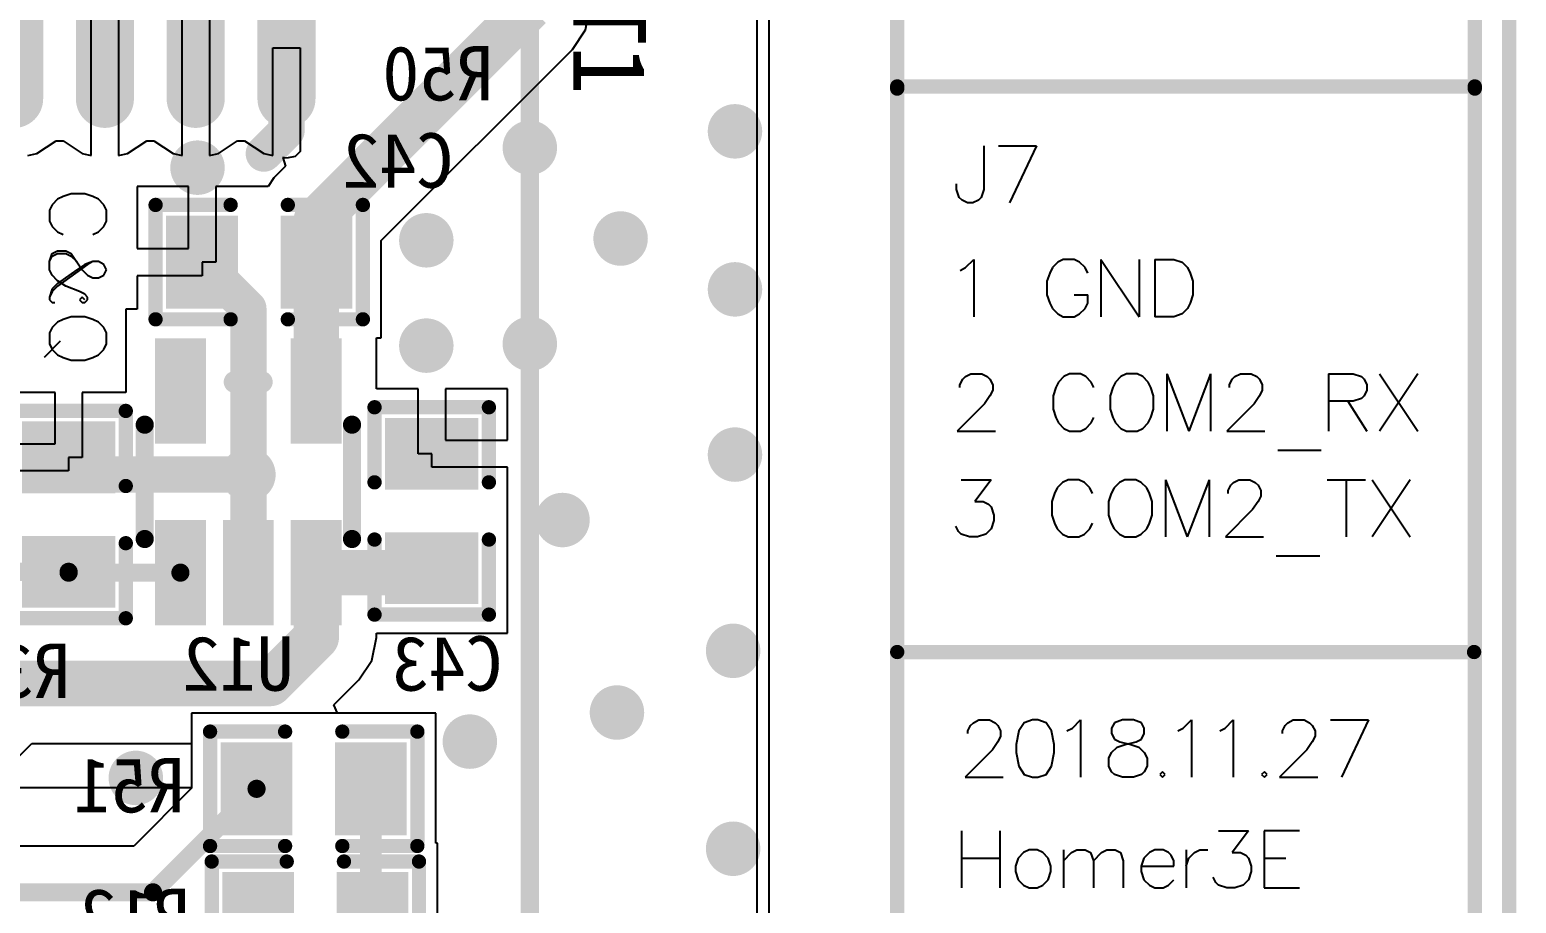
# Model space of a CAD drawing. Header units: millimetres. Extents: x 192 to 285.3, y 128.7 to 184.7.
# Drawn here: x 245.41 to 266.2, y 162.34 to 174.56 of the extents above; entities that cross this region are included whole.
import ezdxf

# ---------------------------------------------------------------- set-up
doc = ezdxf.new("R2010")
doc.units = ezdxf.units.MM
for name, color, linetype in [('BottomLayer', 5, 'Continuous'), ('BottomOverlay', 54, 'Continuous'), ('BottomPaste', 16, 'Continuous'), ('BottomSolder', 6, 'Continuous'), ('ConnectLayer', 7, 'Continuous'), ('KeepOutLayer', 6, 'Continuous'), ('MidLayer1', 16, 'Continuous'), ('MidLayer2', 76, 'Continuous'), ('MultiLayer', 9, 'Continuous'), ('TopLayer', 1, 'Continuous'), ('TopOverlay', 2, 'Continuous'), ('ViaHoleLayer', 16, 'Continuous')]:
    doc.layers.add(name, color=color, linetype=linetype)

# ---------------------------------------------------------------- blocks, each defined once
blk = doc.blocks.new('0603_B_104')
at = {"layer": 'BottomLayer'}
for points in [[(-1.2, -0.55), (-0.4, -0.55), (-1.2, 0.55), (-0.4, 0.55)], [(0.4, -0.55), (1.2, -0.55), (0.4, 0.55), (1.2, 0.55)]]:
    blk.add_solid(points, dxfattribs=at)
at = {"layer": 'BottomOverlay', "const_width": 0.2}
for points in [[(-1.45, 0.8), (-0.4, 0.8)], [(-1.45, -0.8), (-1.45, 0.8)], [(0.4, 0.8), (1.45, 0.8)], [(1.45, -0.8), (1.45, 0.8)], [(-1.45, -0.8), (-0.4, -0.8)], [(0.4, -0.8), (1.45, -0.8)]]:
    blk.add_lwpolyline(points, dxfattribs=at)
at = {"layer": 'BottomOverlay', "const_width": 0.1}
for points in [[(-1.5, 0.8, 1), (-1.4, 0.8, 1)], [(-1.5, 0.8, 1), (-1.4, 0.8, 1)], [(-0.45, 0.8, 1), (-0.35, 0.8, 1)], [(0.35, 0.8, 1), (0.45, 0.8, 1)], [(1.4, 0.8, 1), (1.5, 0.8, 1)], [(1.4, 0.8, 1), (1.5, 0.8, 1)], [(-1.5, -0.8, 1), (-1.4, -0.8, 1)], [(-1.5, -0.8, 1), (-1.4, -0.8, 1)], [(-0.45, -0.8, 1), (-0.35, -0.8, 1)], [(0.35, -0.8, 1), (0.45, -0.8, 1)], [(1.4, -0.8, 1), (1.5, -0.8, 1)], [(1.4, -0.8, 1), (1.5, -0.8, 1)]]:
    blk.add_lwpolyline(points, format="xyb", close=True, dxfattribs=at)
at = {"layer": 'BottomPaste'}
for points in [[(-1.2, -0.55), (-0.4, -0.55), (-1.2, 0.55), (-0.4, 0.55)], [(0.4, -0.55), (1.2, -0.55), (0.4, 0.55), (1.2, 0.55)]]:
    blk.add_solid(points, dxfattribs=at)
at = {"layer": 'BottomSolder'}
for points in [[(-1.302, -0.652), (-0.298, -0.652), (-1.302, 0.652), (-0.298, 0.652)], [(0.298, -0.652), (1.302, -0.652), (0.298, 0.652), (1.302, 0.652)]]:
    blk.add_solid(points, dxfattribs=at)
blk = doc.blocks.new('SOT23_5_B_130')
at = {"layer": 'BottomLayer'}
for points in [[(-1.905, 1.204), (-1.905, 0.696), (-0.635, 1.204), (-0.635, 0.696)], [(0.635, 1.204), (0.635, 0.696), (1.905, 1.204), (1.905, 0.696)], [(-1.905, 0.254), (-1.905, -0.254), (-0.635, 0.254), (-0.635, -0.254)], [(-1.905, -0.696), (-1.905, -1.204), (-0.635, -0.696), (-0.635, -1.204)], [(0.635, -0.696), (0.635, -1.204), (1.905, -0.696), (1.905, -1.204)]]:
    blk.add_solid(points, dxfattribs=at)
at = {"layer": 'BottomOverlay'}
for points, const_width in [([(-0.8, 1.45), (0.8, 1.45)], 0.254), ([(1.397, 0.193), (1.397, -0.188)], 0.305), ([(-0.8, -1.45), (0.8, -1.45)], 0.254)]:
    blk.add_lwpolyline(points, dxfattribs=dict(at, const_width=const_width))
for points, const_width in [([(-0.863, 1.45, 1), (-0.736, 1.45, 1)], 0.127), ([(0.736, 1.45, 1), (0.863, 1.45, 1)], 0.127), ([(1.321, 0.193, 1), (1.473, 0.193, 1)], 0.152), ([(1.321, -0.188, 1), (1.473, -0.188, 1)], 0.152), ([(-0.863, -1.45, 1), (-0.736, -1.45, 1)], 0.127), ([(0.736, -1.45, 1), (0.863, -1.45, 1)], 0.127)]:
    blk.add_lwpolyline(points, format="xyb", close=True, dxfattribs=dict(at, const_width=const_width))
at = {"layer": 'BottomPaste'}
for points in [[(-1.905, 1.204), (-1.905, 0.696), (-0.635, 1.204), (-0.635, 0.696)], [(0.635, 1.204), (0.635, 0.696), (1.905, 1.204), (1.905, 0.696)], [(-1.905, 0.254), (-1.905, -0.254), (-0.635, 0.254), (-0.635, -0.254)], [(-1.905, -0.696), (-1.905, -1.204), (-0.635, -0.696), (-0.635, -1.204)], [(0.635, -0.696), (0.635, -1.204), (1.905, -0.696), (1.905, -1.204)]]:
    blk.add_solid(points, dxfattribs=at)
at = {"layer": 'BottomSolder'}
for points in [[(-2.007, 1.306), (-2.007, 0.594), (-0.533, 1.306), (-0.533, 0.594)], [(0.533, 1.306), (0.533, 0.594), (2.007, 1.306), (2.007, 0.594)], [(-2.007, 0.356), (-2.007, -0.356), (-0.533, 0.356), (-0.533, -0.356)], [(-2.007, -0.594), (-2.007, -1.306), (-0.533, -0.594), (-0.533, -1.306)], [(0.533, -0.594), (0.533, -1.306), (2.007, -0.594), (2.007, -1.306)]]:
    blk.add_solid(points, dxfattribs=at)
blk = doc.blocks.new('0603_B_136')
at = {"layer": 'BottomLayer'}
for points in [[(-1.2, -0.55), (-0.4, -0.55), (-1.2, 0.55), (-0.4, 0.55)], [(0.4, -0.55), (1.2, -0.55), (0.4, 0.55), (1.2, 0.55)]]:
    blk.add_solid(points, dxfattribs=at)
at = {"layer": 'BottomOverlay', "const_width": 0.2}
for points in [[(-0.4, 0.8), (-1.45, 0.8)], [(-1.45, 0.8), (-1.45, -0.8)], [(1.45, 0.8), (0.4, 0.8)], [(1.45, 0.8), (1.45, -0.8)], [(-0.4, -0.8), (-1.45, -0.8)], [(1.45, -0.8), (0.4, -0.8)]]:
    blk.add_lwpolyline(points, dxfattribs=at)
at = {"layer": 'BottomOverlay', "const_width": 0.1}
for points in [[(-1.5, 0.8, 1), (-1.4, 0.8, 1)], [(-1.5, 0.8, 1), (-1.4, 0.8, 1)], [(-0.45, 0.8, 1), (-0.35, 0.8, 1)], [(0.35, 0.8, 1), (0.45, 0.8, 1)], [(1.4, 0.8, 1), (1.5, 0.8, 1)], [(1.4, 0.8, 1), (1.5, 0.8, 1)], [(-1.5, -0.8, 1), (-1.4, -0.8, 1)], [(-1.5, -0.8, 1), (-1.4, -0.8, 1)], [(-0.45, -0.8, 1), (-0.35, -0.8, 1)], [(0.35, -0.8, 1), (0.45, -0.8, 1)], [(1.4, -0.8, 1), (1.5, -0.8, 1)], [(1.4, -0.8, 1), (1.5, -0.8, 1)]]:
    blk.add_lwpolyline(points, format="xyb", close=True, dxfattribs=at)
at = {"layer": 'BottomPaste'}
for points in [[(-1.2, -0.55), (-0.4, -0.55), (-1.2, 0.55), (-0.4, 0.55)], [(0.4, -0.55), (1.2, -0.55), (0.4, 0.55), (1.2, 0.55)]]:
    blk.add_solid(points, dxfattribs=at)
at = {"layer": 'BottomSolder'}
for points in [[(-1.302, -0.652), (-0.298, -0.652), (-1.302, 0.652), (-0.298, 0.652)], [(0.298, -0.652), (1.302, -0.652), (0.298, 0.652), (1.302, 0.652)]]:
    blk.add_solid(points, dxfattribs=at)
blk = doc.blocks.new('0603_B_137')
at = {"layer": 'BottomLayer'}
for points in [[(-1.2, -0.55), (-0.4, -0.55), (-1.2, 0.55), (-0.4, 0.55)], [(0.4, -0.55), (1.2, -0.55), (0.4, 0.55), (1.2, 0.55)]]:
    blk.add_solid(points, dxfattribs=at)
at = {"layer": 'BottomOverlay', "const_width": 0.2}
for points in [[(-1.45, 0.8), (-0.4, 0.8)], [(-1.45, 0.8), (-1.45, -0.8)], [(0.4, 0.8), (1.45, 0.8)], [(1.45, 0.8), (1.45, -0.8)], [(-1.45, -0.8), (-0.4, -0.8)], [(0.4, -0.8), (1.45, -0.8)]]:
    blk.add_lwpolyline(points, dxfattribs=at)
at = {"layer": 'BottomOverlay', "const_width": 0.1}
for points in [[(-1.5, 0.8, 1), (-1.4, 0.8, 1)], [(-1.5, 0.8, 1), (-1.4, 0.8, 1)], [(-0.45, 0.8, 1), (-0.35, 0.8, 1)], [(0.35, 0.8, 1), (0.45, 0.8, 1)], [(1.4, 0.8, 1), (1.5, 0.8, 1)], [(1.4, 0.8, 1), (1.5, 0.8, 1)], [(-1.5, -0.8, 1), (-1.4, -0.8, 1)], [(-1.5, -0.8, 1), (-1.4, -0.8, 1)], [(-0.45, -0.8, 1), (-0.35, -0.8, 1)], [(0.35, -0.8, 1), (0.45, -0.8, 1)], [(1.4, -0.8, 1), (1.5, -0.8, 1)], [(1.4, -0.8, 1), (1.5, -0.8, 1)]]:
    blk.add_lwpolyline(points, format="xyb", close=True, dxfattribs=at)
at = {"layer": 'BottomPaste'}
for points in [[(-1.2, -0.55), (-0.4, -0.55), (-1.2, 0.55), (-0.4, 0.55)], [(0.4, -0.55), (1.2, -0.55), (0.4, 0.55), (1.2, 0.55)]]:
    blk.add_solid(points, dxfattribs=at)
at = {"layer": 'BottomSolder'}
for points in [[(-1.302, -0.652), (-0.298, -0.652), (-1.302, 0.652), (-0.298, 0.652)], [(0.298, -0.652), (1.302, -0.652), (0.298, 0.652), (1.302, 0.652)]]:
    blk.add_solid(points, dxfattribs=at)
blk = doc.blocks.new('0603_B_139')
at = {"layer": 'BottomLayer'}
for points in [[(-1.2, -0.55), (-0.4, -0.55), (-1.2, 0.55), (-0.4, 0.55)], [(0.4, -0.55), (1.2, -0.55), (0.4, 0.55), (1.2, 0.55)]]:
    blk.add_solid(points, dxfattribs=at)
at = {"layer": 'BottomOverlay', "const_width": 0.2}
for points in [[(-1.45, 0.8), (-0.4, 0.8)], [(-1.45, 0.8), (-1.45, -0.8)], [(0.4, 0.8), (1.45, 0.8)], [(1.45, 0.8), (1.45, -0.8)], [(-1.45, -0.8), (-0.4, -0.8)], [(0.4, -0.8), (1.45, -0.8)]]:
    blk.add_lwpolyline(points, dxfattribs=at)
at = {"layer": 'BottomOverlay', "const_width": 0.1}
for points in [[(-1.5, 0.8, 1), (-1.4, 0.8, 1)], [(-1.5, 0.8, 1), (-1.4, 0.8, 1)], [(-0.45, 0.8, 1), (-0.35, 0.8, 1)], [(0.35, 0.8, 1), (0.45, 0.8, 1)], [(1.4, 0.8, 1), (1.5, 0.8, 1)], [(1.4, 0.8, 1), (1.5, 0.8, 1)], [(-1.5, -0.8, 1), (-1.4, -0.8, 1)], [(-1.5, -0.8, 1), (-1.4, -0.8, 1)], [(-0.45, -0.8, 1), (-0.35, -0.8, 1)], [(0.35, -0.8, 1), (0.45, -0.8, 1)], [(1.4, -0.8, 1), (1.5, -0.8, 1)], [(1.4, -0.8, 1), (1.5, -0.8, 1)]]:
    blk.add_lwpolyline(points, format="xyb", close=True, dxfattribs=at)
at = {"layer": 'BottomPaste'}
for points in [[(-1.2, -0.55), (-0.4, -0.55), (-1.2, 0.55), (-0.4, 0.55)], [(0.4, -0.55), (1.2, -0.55), (0.4, 0.55), (1.2, 0.55)]]:
    blk.add_solid(points, dxfattribs=at)
at = {"layer": 'BottomSolder'}
for points in [[(-1.302, -0.652), (-0.298, -0.652), (-1.302, 0.652), (-0.298, 0.652)], [(0.298, -0.652), (1.302, -0.652), (0.298, 0.652), (1.302, 0.652)]]:
    blk.add_solid(points, dxfattribs=at)
blk = doc.blocks.new('0603_B_146')
at = {"layer": 'BottomLayer'}
for points in [[(-1.2, -0.55), (-0.4, -0.55), (-1.2, 0.55), (-0.4, 0.55)], [(0.4, -0.55), (1.2, -0.55), (0.4, 0.55), (1.2, 0.55)]]:
    blk.add_solid(points, dxfattribs=at)
at = {"layer": 'BottomOverlay', "const_width": 0.2}
for points in [[(-0.4, 0.8), (-1.45, 0.8)], [(-1.45, 0.8), (-1.45, -0.8)], [(1.45, 0.8), (0.4, 0.8)], [(1.45, 0.8), (1.45, -0.8)], [(-0.4, -0.8), (-1.45, -0.8)], [(1.45, -0.8), (0.4, -0.8)]]:
    blk.add_lwpolyline(points, dxfattribs=at)
at = {"layer": 'BottomOverlay', "const_width": 0.1}
for points in [[(-1.5, 0.8, 1), (-1.4, 0.8, 1)], [(-1.5, 0.8, 1), (-1.4, 0.8, 1)], [(-0.45, 0.8, 1), (-0.35, 0.8, 1)], [(0.35, 0.8, 1), (0.45, 0.8, 1)], [(1.4, 0.8, 1), (1.5, 0.8, 1)], [(1.4, 0.8, 1), (1.5, 0.8, 1)], [(-1.5, -0.8, 1), (-1.4, -0.8, 1)], [(-1.5, -0.8, 1), (-1.4, -0.8, 1)], [(-0.45, -0.8, 1), (-0.35, -0.8, 1)], [(0.35, -0.8, 1), (0.45, -0.8, 1)], [(1.4, -0.8, 1), (1.5, -0.8, 1)], [(1.4, -0.8, 1), (1.5, -0.8, 1)]]:
    blk.add_lwpolyline(points, format="xyb", close=True, dxfattribs=at)
at = {"layer": 'BottomPaste'}
for points in [[(-1.2, -0.55), (-0.4, -0.55), (-1.2, 0.55), (-0.4, 0.55)], [(0.4, -0.55), (1.2, -0.55), (0.4, 0.55), (1.2, 0.55)]]:
    blk.add_solid(points, dxfattribs=at)
at = {"layer": 'BottomSolder'}
for points in [[(-1.302, -0.652), (-0.298, -0.652), (-1.302, 0.652), (-0.298, 0.652)], [(0.298, -0.652), (1.302, -0.652), (0.298, 0.652), (1.302, 0.652)]]:
    blk.add_solid(points, dxfattribs=at)
blk = doc.blocks.new('SO_8_B_147')
at = {"layer": 'BottomLayer', "const_width": 0.61}
for points in [[(-2.289, 1.905), (-3.711, 1.905)], [(3.711, 1.905), (2.289, 1.905)], [(-2.289, 0.635), (-3.711, 0.635)], [(3.711, 0.635), (2.289, 0.635)], [(-2.289, -0.635), (-3.711, -0.635)], [(3.711, -0.635), (2.289, -0.635)], [(-2.289, -1.905), (-3.711, -1.905)], [(3.711, -1.905), (2.289, -1.905)]]:
    blk.add_lwpolyline(points, dxfattribs=at)
at = {"layer": 'BottomLayer', "const_width": 0.305}
for points in [[(-3.864, 1.905, 1), (-3.559, 1.905, 1)], [(-2.441, 1.905, 1), (-2.136, 1.905, 1)], [(2.136, 1.905, 1), (2.441, 1.905, 1)], [(3.559, 1.905, 1), (3.864, 1.905, 1)], [(-3.864, 0.635, 1), (-3.559, 0.635, 1)], [(-2.441, 0.635, 1), (-2.136, 0.635, 1)], [(2.136, 0.635, 1), (2.441, 0.635, 1)], [(3.559, 0.635, 1), (3.864, 0.635, 1)], [(-3.864, -0.635, 1), (-3.559, -0.635, 1)], [(-2.441, -0.635, 1), (-2.136, -0.635, 1)], [(2.136, -0.635, 1), (2.441, -0.635, 1)], [(3.559, -0.635, 1), (3.864, -0.635, 1)], [(-3.864, -1.905, 1), (-3.559, -1.905, 1)], [(-2.441, -1.905, 1), (-2.136, -1.905, 1)], [(2.136, -1.905, 1), (2.441, -1.905, 1)], [(3.559, -1.905, 1), (3.864, -1.905, 1)]]:
    blk.add_lwpolyline(points, format="xyb", close=True, dxfattribs=at)
at = {"layer": 'BottomOverlay', "const_width": 0.2}
for points in [[(-1.27, 2.54), (1.27, 2.54)], [(-1.27, 2.54), (-1.27, -2.54)], [(1.27, 2.54), (1.27, -2.54)], [(-1.27, -2.54), (-0.5, -2.54)], [(0.5, -2.54), (1.27, -2.54)]]:
    blk.add_lwpolyline(points, dxfattribs=at)
at = {"layer": 'BottomOverlay', "const_width": 0.1}
for points in [[(-1.32, 2.54, 1), (-1.22, 2.54, 1)], [(-1.32, 2.54, 1), (-1.22, 2.54, 1)], [(1.22, 2.54, 1), (1.32, 2.54, 1)], [(1.22, 2.54, 1), (1.32, 2.54, 1)], [(-1.32, -2.54, 1), (-1.22, -2.54, 1)], [(-1.32, -2.54, 1), (-1.22, -2.54, 1)], [(-0.55, -2.54, 1), (-0.45, -2.54, 1)], [(-0.55, -2.54, 1), (-0.45, -2.54, 1)], [(0.45, -2.54, 1), (0.55, -2.54, 1)], [(0.45, -2.54, 1), (0.55, -2.54, 1)], [(1.22, -2.54, 1), (1.32, -2.54, 1)], [(1.22, -2.54, 1), (1.32, -2.54, 1)]]:
    blk.add_lwpolyline(points, format="xyb", close=True, dxfattribs=at)
at = {"layer": 'BottomOverlay', "const_width": 0.2}
blk.add_lwpolyline([(-0.5, -2.54, -1), (0.5, -2.54)], format="xyb", dxfattribs=at)
at = {"layer": 'BottomPaste', "const_width": 0.61}
for points in [[(-2.289, 1.905), (-3.711, 1.905)], [(3.711, 1.905), (2.289, 1.905)], [(-2.289, 0.635), (-3.711, 0.635)], [(3.711, 0.635), (2.289, 0.635)], [(-2.289, -0.635), (-3.711, -0.635)], [(3.711, -0.635), (2.289, -0.635)], [(-2.289, -1.905), (-3.711, -1.905)], [(3.711, -1.905), (2.289, -1.905)]]:
    blk.add_lwpolyline(points, dxfattribs=at)
at = {"layer": 'BottomPaste', "const_width": 0.305}
for points in [[(-3.864, 1.905, 1), (-3.559, 1.905, 1)], [(-2.441, 1.905, 1), (-2.136, 1.905, 1)], [(2.136, 1.905, 1), (2.441, 1.905, 1)], [(3.559, 1.905, 1), (3.864, 1.905, 1)], [(-3.864, 0.635, 1), (-3.559, 0.635, 1)], [(-2.441, 0.635, 1), (-2.136, 0.635, 1)], [(2.136, 0.635, 1), (2.441, 0.635, 1)], [(3.559, 0.635, 1), (3.864, 0.635, 1)], [(-3.864, -0.635, 1), (-3.559, -0.635, 1)], [(-2.441, -0.635, 1), (-2.136, -0.635, 1)], [(2.136, -0.635, 1), (2.441, -0.635, 1)], [(3.559, -0.635, 1), (3.864, -0.635, 1)], [(-3.864, -1.905, 1), (-3.559, -1.905, 1)], [(-2.441, -1.905, 1), (-2.136, -1.905, 1)], [(2.136, -1.905, 1), (2.441, -1.905, 1)], [(3.559, -1.905, 1), (3.864, -1.905, 1)]]:
    blk.add_lwpolyline(points, format="xyb", close=True, dxfattribs=at)
at = {"layer": 'BottomSolder', "const_width": 0.813}
for points in [[(-2.289, 1.905), (-3.711, 1.905)], [(3.711, 1.905), (2.289, 1.905)], [(-2.289, 0.635), (-3.711, 0.635)], [(3.711, 0.635), (2.289, 0.635)], [(-2.289, -0.635), (-3.711, -0.635)], [(3.711, -0.635), (2.289, -0.635)], [(-2.289, -1.905), (-3.711, -1.905)], [(3.711, -1.905), (2.289, -1.905)]]:
    blk.add_lwpolyline(points, dxfattribs=at)
at = {"layer": 'BottomSolder', "const_width": 0.406}
for points in [[(-3.914, 1.905, 1), (-3.508, 1.905, 1)], [(-2.492, 1.905, 1), (-2.086, 1.905, 1)], [(2.086, 1.905, 1), (2.492, 1.905, 1)], [(3.508, 1.905, 1), (3.914, 1.905, 1)], [(-3.914, 0.635, 1), (-3.508, 0.635, 1)], [(-2.492, 0.635, 1), (-2.086, 0.635, 1)], [(2.086, 0.635, 1), (2.492, 0.635, 1)], [(3.508, 0.635, 1), (3.914, 0.635, 1)], [(-3.914, -0.635, 1), (-3.508, -0.635, 1)], [(-2.492, -0.635, 1), (-2.086, -0.635, 1)], [(2.086, -0.635, 1), (2.492, -0.635, 1)], [(3.508, -0.635, 1), (3.914, -0.635, 1)], [(-3.914, -1.905, 1), (-3.508, -1.905, 1)], [(-2.492, -1.905, 1), (-2.086, -1.905, 1)], [(2.086, -1.905, 1), (2.492, -1.905, 1)], [(3.508, -1.905, 1), (3.914, -1.905, 1)]]:
    blk.add_lwpolyline(points, format="xyb", close=True, dxfattribs=at)
blk = doc.blocks.new('GPS_ANT_25_25_166')
at = {"layer": 'TopOverlay'}
for p, q in [((-0.498, 3.542), (-0.574, 3.466)), ((-0.421, 3.58), (-0.498, 3.542)), ((-0.269, 3.58), (-0.421, 3.58)), ((-0.193, 3.542), (-0.269, 3.58)), ((-0.117, 3.466), (-0.193, 3.542)), ((0.336, 3.542), (0.298, 3.466)), ((0.413, 3.58), (0.336, 3.542)), ((0.489, 3.542), (0.413, 3.58)), ((0.527, 3.466), (0.489, 3.542)), ((1.22, 3.542), (1.144, 3.466)), ((1.296, 3.58), (1.22, 3.542)), ((1.449, 3.58), (1.296, 3.58)), ((1.525, 3.542), (1.449, 3.58)), ((1.601, 3.466), (1.525, 3.542)), ((-0.612, 3.389), (-0.65, 3.275)), ((-0.574, 3.466), (-0.612, 3.389)), ((-0.079, 3.389), (-0.117, 3.466)), ((0.298, 3.466), (0.298, 3.389)), ((0.298, 3.389), (0.336, 3.275)), ((0.298, 3.389), (0.336, 3.313)), ((0.489, 3.313), (0.527, 3.389)), ((0.527, 3.389), (0.527, 3.466)), ((1.106, 3.389), (1.068, 3.275)), ((1.144, 3.466), (1.106, 3.389)), ((1.639, 3.389), (1.601, 3.466)), ((1.677, 3.275), (1.639, 3.389)), ((-0.65, 3.275), (-0.65, 3.085)), ((0.184, 3.085), (0.413, 3.237)), ((0.222, 3.085), (0.298, 3.161)), ((0.336, 3.313), (0.641, 2.894)), ((0.336, 3.275), (0.413, 3.161)), ((0.413, 3.237), (0.489, 3.313)), ((0.413, 3.161), (0.603, 2.894)), ((0.717, 3.199), (0.641, 3.009)), ((0.755, 3.275), (0.717, 3.199)), ((0.794, 3.313), (0.755, 3.275)), ((0.832, 3.313), (0.794, 3.313)), ((0.832, 3.275), (0.794, 3.237)), ((0.794, 3.237), (0.832, 3.199)), ((0.87, 3.275), (0.832, 3.313)), ((0.832, 3.199), (0.87, 3.237)), ((0.87, 3.237), (0.87, 3.275)), ((1.068, 3.275), (1.068, 3.085)), ((1.677, 3.085), (1.677, 3.275)), ((-0.65, 3.085), (-0.612, 2.97)), ((-0.612, 2.97), (-0.574, 2.894)), ((-0.117, 2.894), (-0.079, 2.97)), ((0.146, 3.009), (0.184, 3.085)), ((0.146, 2.894), (0.146, 3.009)), ((0.184, 3.009), (0.222, 3.085)), ((0.184, 2.894), (0.184, 3.009)), ((0.641, 3.009), (0.565, 2.894)), ((1.068, 3.085), (1.106, 2.97)), ((1.106, 2.97), (1.144, 2.894)), ((1.411, 2.932), (1.639, 2.704)), ((1.601, 2.894), (1.639, 2.97)), ((1.639, 2.97), (1.677, 3.085)), ((-0.574, 2.894), (-0.498, 2.818)), ((-0.498, 2.818), (-0.421, 2.78)), ((-0.421, 2.78), (-0.269, 2.78)), ((-0.269, 2.78), (-0.193, 2.818)), ((-0.193, 2.818), (-0.117, 2.894)), ((0.184, 2.818), (0.146, 2.894)), ((0.222, 2.818), (0.184, 2.894)), ((0.298, 2.78), (0.184, 2.818)), ((0.298, 2.78), (0.222, 2.818)), ((0.413, 2.78), (0.298, 2.78)), ((0.489, 2.818), (0.413, 2.78)), ((0.565, 2.894), (0.489, 2.818)), ((0.603, 2.894), (0.679, 2.818)), ((0.641, 2.894), (0.717, 2.818)), ((0.679, 2.818), (0.794, 2.78)), ((0.717, 2.818), (0.794, 2.78)), ((0.794, 2.78), (0.832, 2.78)), ((0.832, 2.78), (0.87, 2.818)), ((0.87, 2.818), (0.87, 2.856)), ((1.144, 2.894), (1.22, 2.818)), ((1.22, 2.818), (1.296, 2.78)), ((1.296, 2.78), (1.449, 2.78)), ((1.449, 2.78), (1.525, 2.818)), ((1.525, 2.818), (1.601, 2.894))]:
    blk.add_line(p, q, dxfattribs=at)
at = {"layer": 'TopOverlay', "const_width": 0.254}
blk.add_lwpolyline([(12.5, 9.5), (-12.5, 9.5)], dxfattribs=at)

msp = doc.modelspace()

# ---------------------------------------------------------------- linework, layer by layer
at = {"layer": 'BottomLayer'}
for p, q in [((255.578, 183.983), (255.578, 155.759)), ((246.269, 174.3), (246.269, 175.802)), ((246.65, 175.802), (246.65, 174.3)), ((247.539, 174.3), (247.539, 175.802)), ((247.92, 175.802), (247.92, 174.3)), ((253.181, 174.553), (253.245, 174.875)), ((252.999, 174.28), (253.181, 174.553)), ((246.269, 172.798), (246.269, 174.3)), ((246.65, 174.3), (246.65, 172.798)), ((247.539, 172.798), (247.539, 174.3)), ((247.92, 174.3), (247.92, 172.798)), ((248.809, 172.798), (248.809, 174.301)), ((248.809, 174.301), (249.19, 174.301)), ((249.19, 174.301), (249.19, 172.852)), ((250.326, 171.608), (252.999, 174.28)), ((245.38, 172.798), (245.507, 172.824)), ((245.507, 172.824), (245.775, 173.003)), ((245.775, 173.003), (245.873, 173.003)), ((245.873, 173.003), (246.142, 172.824)), ((246.142, 172.824), (246.269, 172.798)), ((246.65, 172.798), (246.777, 172.824)), ((246.777, 172.824), (247.045, 173.003)), ((247.045, 173.003), (247.143, 173.003)), ((247.143, 173.003), (247.412, 172.824)), ((247.412, 172.824), (247.539, 172.798)), ((247.92, 172.798), (248.047, 172.824)), ((248.047, 172.824), (248.315, 173.003)), ((248.315, 173.003), (248.413, 173.003)), ((248.413, 173.003), (248.682, 172.824)), ((248.682, 172.824), (248.809, 172.798)), ((249.19, 172.852), (249.123, 172.785)), ((248.987, 172.649), (248.821, 172.483)), ((248.999, 172.76), (248.95, 172.77)), ((248.95, 172.77), (248.987, 172.649)), ((249.123, 172.785), (248.999, 172.76)), ((248.821, 172.483), (248.742, 172.364)), ((247.628, 172.364), (246.91, 172.364)), ((246.91, 172.364), (246.91, 171.496)), ((247.628, 171.496), (247.628, 172.364)), ((248.742, 172.364), (248.009, 172.364)), ((248.009, 172.364), (248.009, 171.306)), ((250.326, 170.248), (250.326, 171.608)), ((246.91, 171.496), (247.628, 171.496)), ((248.009, 171.306), (247.819, 171.306)), ((247.819, 171.306), (247.819, 171.115)), ((247.819, 171.115), (246.91, 171.115)), ((246.91, 171.115), (246.91, 170.646)), ((246.91, 170.646), (246.754, 170.646)), ((246.754, 170.646), (246.754, 169.483)), ((250.258, 169.534), (250.258, 170.248)), ((250.258, 170.248), (250.326, 170.248)), ((250.841, 169.534), (250.258, 169.534)), ((250.841, 168.626), (250.841, 169.534)), ((252.089, 169.534), (251.222, 169.534)), ((251.222, 169.534), (251.222, 168.817)), ((252.089, 168.817), (252.089, 169.534)), ((245.761, 169.483), (244.893, 169.483)), ((245.761, 168.766), (245.761, 169.483)), ((246.754, 169.483), (246.142, 169.483)), ((246.142, 169.483), (246.142, 168.575)), ((244.893, 168.766), (245.761, 168.766)), ((251.222, 168.817), (252.089, 168.817)), ((246.142, 168.575), (245.952, 168.575)), ((245.952, 168.575), (245.952, 168.385)), ((251.031, 168.626), (250.841, 168.626)), ((251.031, 168.436), (251.031, 168.626)), ((245.952, 168.385), (244.893, 168.385)), ((252.089, 168.436), (251.031, 168.436)), ((252.089, 167.718), (252.089, 168.436)), ((252.089, 166.118), (252.089, 167.718)), ((250.194, 165.736), (250.258, 166.058)), ((250.258, 166.058), (250.258, 166.118)), ((250.258, 166.118), (252.089, 166.118)), ((250.258, 166.058), (250.258, 166.058)), ((250.011, 165.463), (250.194, 165.736)), ((249.663, 165.115), (250.011, 165.463)), ((249.712, 164.998), (249.663, 165.115)), ((251.088, 164.998), (249.712, 164.998)), ((251.088, 163.181), (251.088, 164.998)), ((244.122, 163.257), (245.436, 164.572)), ((245.436, 164.572), (247.672, 164.572)), ((247.672, 164.572), (247.672, 163.948)), ((247.672, 163.948), (246.864, 163.14)), ((246.864, 163.14), (244.17, 163.14)), ((251.111, 163.181), (251.088, 163.181)), ((251.111, 161.065), (251.111, 163.181))]:
    msp.add_line(p, q, dxfattribs=at)
for points, const_width in [([(249.416, 171.888), (252.403, 174.875)], 0.635), ([(248.999, 173.141), (248.999, 174.3)], 0.508), ([(248.682, 172.824), (248.999, 173.141)], 0.508), ([(249.416, 169.503), (249.416, 171.888)], 0.635), ([(247.818, 171.306), (248.466, 170.658)], 0.508), ([(248.466, 168.334), (248.466, 170.658)], 0.508), ([(246.193, 168.334), (248.466, 168.334)], 0.508), ([(248.466, 166.963), (248.466, 168.334)], 0.508), ([(249.416, 166.963), (250.968, 166.963)], 0.635), ([(249.416, 166.963), (250.307, 166.963)], 0.635), ([(249.416, 166.058), (249.416, 166.963)], 0.635), ([(244.999, 166.975), (245.951, 166.975)], 0.254), ([(245.951, 166.963), (247.516, 166.963)], 0.254), ([(248.771, 165.413), (249.416, 166.058)], 0.635), ([(245.088, 165.413), (248.771, 165.413)], 0.635), ([(250.18, 159.61), (250.18, 163.94)], 0.305), ([(247.133, 162.492), (248.58, 163.94)], 0.254), ([(227.359, 162.492), (247.133, 162.492)], 0.254)]:
    msp.add_lwpolyline(points, dxfattribs=dict(at, const_width=const_width))
for points, const_width in [([(248.872, 174.3, 1), (249.126, 174.3, 1)], 0.254), ([(255.083, 173.135, 1), (255.464, 173.135, 1)], 0.381), ([(248.872, 173.141, 1), (249.126, 173.141, 1)], 0.254), ([(248.872, 173.141, 1), (249.126, 173.141, 1)], 0.254), ([(252.213, 172.906, 1), (252.594, 172.906, 1)], 0.381), ([(248.555, 172.824, 1), (248.809, 172.824, 1)], 0.254), ([(247.564, 172.627, 1), (247.945, 172.627, 1)], 0.381), ([(249.257, 171.888, 1), (249.575, 171.888, 1)], 0.318), ([(249.257, 171.888, 1), (249.575, 171.888, 1)], 0.318), ([(250.765, 171.611, 1), (251.146, 171.611, 1)], 0.381), ([(253.483, 171.636, 1), (253.864, 171.636, 1)], 0.381), ([(247.691, 171.306, 1), (247.945, 171.306, 1)], 0.254), ([(255.083, 170.925, 1), (255.464, 170.925, 1)], 0.381), ([(248.339, 170.658, 1), (248.593, 170.658, 1)], 0.254), ([(248.339, 170.658, 1), (248.593, 170.658, 1)], 0.254), ([(252.213, 170.163, 1), (252.594, 170.163, 1)], 0.381), ([(250.765, 170.138, 1), (251.146, 170.138, 1)], 0.381), ([(249.257, 169.503, 1), (249.575, 169.503, 1)], 0.318), ([(255.083, 168.614, 1), (255.464, 168.614, 1)], 0.381), ([(248.276, 168.334, 1), (248.657, 168.334, 1)], 0.381), ([(246.066, 168.334, 1), (246.32, 168.334, 1)], 0.254), ([(248.339, 168.334, 1), (248.593, 168.334, 1)], 0.254), ([(248.339, 168.334, 1), (248.593, 168.334, 1)], 0.254), ([(248.339, 168.334, 1), (248.593, 168.334, 1)], 0.254), ([(252.67, 167.699, 1), (253.051, 167.699, 1)], 0.381), ([(248.339, 166.963, 1), (248.593, 166.963, 1)], 0.254), ([(249.257, 166.963, 1), (249.575, 166.963, 1)], 0.318), ([(249.257, 166.963, 1), (249.575, 166.963, 1)], 0.318), ([(249.257, 166.963, 1), (249.575, 166.963, 1)], 0.318), ([(250.149, 166.963, 1), (250.466, 166.963, 1)], 0.318), ([(250.809, 166.963, 1), (251.127, 166.963, 1)], 0.318), ([(245.888, 166.975, 1), (246.015, 166.975, 1)], 0.127), ([(245.888, 166.963, 1), (246.015, 166.963, 1)], 0.127), ([(247.452, 166.963, 1), (247.579, 166.963, 1)], 0.127), ([(249.257, 166.058, 1), (249.575, 166.058, 1)], 0.318), ([(249.257, 166.058, 1), (249.575, 166.058, 1)], 0.318), ([(255.057, 165.87, 1), (255.438, 165.87, 1)], 0.381), ([(248.612, 165.413, 1), (248.93, 165.413, 1)], 0.318), ([(248.612, 165.413, 1), (248.93, 165.413, 1)], 0.318), ([(253.432, 165.007, 1), (253.813, 165.007, 1)], 0.381), ([(251.374, 164.6, 1), (251.755, 164.6, 1)], 0.381), ([(246.701, 164.092, 1), (247.082, 164.092, 1)], 0.381), ([(250.104, 163.94, 1), (250.257, 163.94, 1)], 0.152), ([(248.517, 163.94, 1), (248.644, 163.94, 1)], 0.127), ([(255.057, 163.102, 1), (255.438, 163.102, 1)], 0.381), ([(247.069, 162.492, 1), (247.196, 162.492, 1)], 0.127), ([(247.069, 162.492, 1), (247.196, 162.492, 1)], 0.127)]:
    msp.add_lwpolyline(points, format="xyb", close=True, dxfattribs=dict(at, const_width=const_width))
at = {"layer": 'ConnectLayer'}
for p, q in [((255.745, 184.143), (255.745, 135.383)), ((255.578, 183.983), (255.578, 135.223)), ((255.578, 183.983), (255.578, 155.759)), ((251.088, 164.998), (247.672, 164.998)), ((247.672, 164.998), (247.672, 163.952)), ((251.088, 163.181), (251.088, 164.998)), ((247.672, 163.952), (228.567, 163.952)), ((251.111, 163.181), (251.088, 163.181)), ((251.111, 161.065), (251.111, 163.181))]:
    msp.add_line(p, q, dxfattribs=at)
at = {"layer": 'KeepOutLayer', "const_width": 0.2}
msp.add_lwpolyline([(266.103, 136.103), (266.103, 183.103)], dxfattribs=at)
at = {"layer": 'MidLayer1'}
msp.add_line((255.578, 183.983), (255.578, 135.223), dxfattribs=at)
at = {"layer": 'MidLayer1', "const_width": 0.381}
for points in [[(255.083, 173.135, 1), (255.464, 173.135, 1)], [(252.213, 172.906, 1), (252.594, 172.906, 1)], [(247.564, 172.627, 1), (247.945, 172.627, 1)], [(250.765, 171.611, 1), (251.146, 171.611, 1)], [(253.483, 171.636, 1), (253.864, 171.636, 1)], [(255.083, 170.925, 1), (255.464, 170.925, 1)], [(252.213, 170.163, 1), (252.594, 170.163, 1)], [(250.765, 170.138, 1), (251.146, 170.138, 1)], [(255.083, 168.614, 1), (255.464, 168.614, 1)], [(248.276, 168.334, 1), (248.657, 168.334, 1)], [(252.67, 167.699, 1), (253.051, 167.699, 1)], [(255.057, 165.87, 1), (255.438, 165.87, 1)], [(253.432, 165.007, 1), (253.813, 165.007, 1)], [(251.374, 164.6, 1), (251.755, 164.6, 1)], [(246.701, 164.092, 1), (247.082, 164.092, 1)], [(255.057, 163.102, 1), (255.438, 163.102, 1)]]:
    msp.add_lwpolyline(points, format="xyb", close=True, dxfattribs=at)
at = {"layer": 'MidLayer2'}
msp.add_line((255.578, 183.983), (255.578, 135.223), dxfattribs=at)
at = {"layer": 'MidLayer2', "const_width": 0.381}
for points in [[(255.083, 173.135, 1), (255.464, 173.135, 1)], [(252.213, 172.906, 1), (252.594, 172.906, 1)], [(247.564, 172.627, 1), (247.945, 172.627, 1)], [(250.765, 171.611, 1), (251.146, 171.611, 1)], [(253.483, 171.636, 1), (253.864, 171.636, 1)], [(255.083, 170.925, 1), (255.464, 170.925, 1)], [(252.213, 170.163, 1), (252.594, 170.163, 1)], [(250.765, 170.138, 1), (251.146, 170.138, 1)], [(255.083, 168.614, 1), (255.464, 168.614, 1)], [(248.276, 168.334, 1), (248.657, 168.334, 1)], [(252.67, 167.699, 1), (253.051, 167.699, 1)], [(255.057, 165.87, 1), (255.438, 165.87, 1)], [(253.432, 165.007, 1), (253.813, 165.007, 1)], [(251.374, 164.6, 1), (251.755, 164.6, 1)], [(246.701, 164.092, 1), (247.082, 164.092, 1)], [(255.057, 163.102, 1), (255.438, 163.102, 1)]]:
    msp.add_lwpolyline(points, format="xyb", close=True, dxfattribs=at)
at = {"layer": 'MultiLayer', "const_width": 0.381}
for points in [[(255.083, 173.135, 1), (255.464, 173.135, 1)], [(252.213, 172.906, 1), (252.594, 172.906, 1)], [(247.564, 172.627, 1), (247.945, 172.627, 1)], [(250.765, 171.611, 1), (251.146, 171.611, 1)], [(253.483, 171.636, 1), (253.864, 171.636, 1)], [(255.083, 170.925, 1), (255.464, 170.925, 1)], [(252.213, 170.163, 1), (252.594, 170.163, 1)], [(250.765, 170.138, 1), (251.146, 170.138, 1)], [(255.083, 168.614, 1), (255.464, 168.614, 1)], [(248.276, 168.334, 1), (248.657, 168.334, 1)], [(252.67, 167.699, 1), (253.051, 167.699, 1)], [(255.057, 165.87, 1), (255.438, 165.87, 1)], [(253.432, 165.007, 1), (253.813, 165.007, 1)], [(251.374, 164.6, 1), (251.755, 164.6, 1)], [(246.701, 164.092, 1), (247.082, 164.092, 1)], [(255.057, 163.102, 1), (255.438, 163.102, 1)]]:
    msp.add_lwpolyline(points, format="xyb", close=True, dxfattribs=at)
at = {"layer": 'TopLayer'}
msp.add_line((255.578, 183.983), (255.578, 135.223), dxfattribs=at)
at = {"layer": 'TopLayer', "const_width": 0.381}
for points in [[(255.083, 173.135, 1), (255.464, 173.135, 1)], [(252.213, 172.906, 1), (252.594, 172.906, 1)], [(247.564, 172.627, 1), (247.945, 172.627, 1)], [(250.765, 171.611, 1), (251.146, 171.611, 1)], [(253.483, 171.636, 1), (253.864, 171.636, 1)], [(255.083, 170.925, 1), (255.464, 170.925, 1)], [(252.213, 170.163, 1), (252.594, 170.163, 1)], [(250.765, 170.138, 1), (251.146, 170.138, 1)], [(255.083, 168.614, 1), (255.464, 168.614, 1)], [(248.276, 168.334, 1), (248.657, 168.334, 1)], [(252.67, 167.699, 1), (253.051, 167.699, 1)], [(255.057, 165.87, 1), (255.438, 165.87, 1)], [(253.432, 165.007, 1), (253.813, 165.007, 1)], [(251.374, 164.6, 1), (251.755, 164.6, 1)], [(246.701, 164.092, 1), (247.082, 164.092, 1)], [(255.057, 163.102, 1), (255.438, 163.102, 1)]]:
    msp.add_lwpolyline(points, format="xyb", close=True, dxfattribs=at)
at = {"layer": 'TopOverlay'}
for p, q in [((258.754, 172.933), (258.754, 172.323)), ((258.96, 172.933), (259.493, 172.933)), ((259.493, 172.933), (259.112, 172.133)), ((258.373, 172.323), (258.373, 172.4)), ((258.411, 172.209), (258.373, 172.323)), ((258.45, 172.171), (258.411, 172.209)), ((258.716, 172.209), (258.678, 172.171)), ((258.754, 172.323), (258.716, 172.209)), ((258.526, 172.133), (258.45, 172.171)), ((258.602, 172.133), (258.526, 172.133)), ((258.678, 172.171), (258.602, 172.133)), ((258.423, 171.19), (258.5, 171.229)), ((258.5, 171.229), (258.614, 171.343)), ((258.614, 171.343), (258.614, 170.543)), ((259.676, 171.152), (259.638, 171.038)), ((259.715, 171.229), (259.676, 171.152)), ((259.791, 171.305), (259.715, 171.229)), ((259.867, 171.343), (259.791, 171.305)), ((260.019, 171.343), (259.867, 171.343)), ((260.095, 171.305), (260.019, 171.343)), ((260.172, 171.229), (260.095, 171.305)), ((260.21, 171.152), (260.172, 171.229)), ((260.393, 171.343), (260.393, 170.543)), ((260.393, 171.343), (260.926, 170.543)), ((260.926, 171.343), (260.926, 170.543)), ((261.147, 171.343), (261.147, 170.543)), ((261.147, 171.343), (261.413, 171.343)), ((261.413, 171.343), (261.528, 171.305)), ((261.528, 171.305), (261.604, 171.229)), ((261.604, 171.229), (261.642, 171.152)), ((261.642, 171.152), (261.68, 171.038)), ((259.638, 171.038), (259.638, 170.848)), ((261.68, 171.038), (261.68, 170.848)), ((259.638, 170.848), (259.676, 170.733)), ((260.019, 170.848), (260.21, 170.848)), ((260.21, 170.733), (260.21, 170.848)), ((261.68, 170.848), (261.642, 170.733)), ((259.676, 170.733), (259.715, 170.657)), ((259.715, 170.657), (259.791, 170.581)), ((259.791, 170.581), (259.867, 170.543)), ((259.867, 170.543), (260.019, 170.543)), ((260.019, 170.543), (260.095, 170.581)), ((260.095, 170.581), (260.172, 170.657)), ((260.172, 170.657), (260.21, 170.733)), ((261.413, 170.543), (261.147, 170.543)), ((261.528, 170.581), (261.413, 170.543)), ((261.604, 170.657), (261.528, 170.581)), ((261.642, 170.733), (261.604, 170.657)), ((258.46, 169.667), (258.498, 169.705)), ((258.498, 169.705), (258.574, 169.743)), ((258.574, 169.743), (258.726, 169.743)), ((258.726, 169.743), (258.802, 169.705)), ((258.802, 169.705), (258.84, 169.667)), ((259.876, 169.705), (259.8, 169.629)), ((259.953, 169.743), (259.876, 169.705)), ((260.105, 169.743), (259.953, 169.743)), ((260.181, 169.705), (260.105, 169.743)), ((260.257, 169.629), (260.181, 169.705)), ((260.672, 169.705), (260.596, 169.629)), ((260.749, 169.743), (260.672, 169.705)), ((260.901, 169.743), (260.749, 169.743)), ((260.977, 169.705), (260.901, 169.743)), ((261.053, 169.629), (260.977, 169.705)), ((261.316, 169.743), (261.316, 168.943)), ((261.316, 169.743), (261.621, 168.943)), ((261.926, 169.743), (261.621, 168.943)), ((261.926, 169.743), (261.926, 168.943)), ((262.23, 169.667), (262.268, 169.705)), ((262.268, 169.705), (262.344, 169.743)), ((262.344, 169.743), (262.497, 169.743)), ((262.497, 169.743), (262.573, 169.705)), ((262.573, 169.705), (262.611, 169.667)), ((263.578, 169.743), (263.578, 168.943)), ((263.578, 169.743), (263.921, 169.743)), ((263.921, 169.743), (264.036, 169.705)), ((264.036, 169.705), (264.074, 169.667)), ((264.291, 169.743), (264.824, 168.943)), ((264.824, 169.743), (264.291, 168.943)), ((258.421, 169.59), (258.46, 169.667)), ((258.421, 169.552), (258.421, 169.59)), ((258.84, 169.667), (258.879, 169.59)), ((258.879, 169.514), (258.84, 169.438)), ((258.879, 169.59), (258.879, 169.514)), ((259.762, 169.552), (259.724, 169.438)), ((259.8, 169.629), (259.762, 169.552)), ((260.295, 169.552), (260.257, 169.629)), ((260.558, 169.552), (260.52, 169.438)), ((260.596, 169.629), (260.558, 169.552)), ((261.091, 169.552), (261.053, 169.629)), ((261.129, 169.438), (261.091, 169.552)), ((262.192, 169.59), (262.23, 169.667)), ((262.192, 169.552), (262.192, 169.59)), ((262.611, 169.667), (262.649, 169.59)), ((262.649, 169.514), (262.611, 169.438)), ((262.649, 169.59), (262.649, 169.514)), ((264.074, 169.667), (264.112, 169.59)), ((264.112, 169.514), (264.074, 169.438)), ((264.112, 169.59), (264.112, 169.514)), ((258.764, 169.324), (258.383, 168.943)), ((258.84, 169.438), (258.764, 169.324)), ((259.724, 169.438), (259.724, 169.248)), ((260.52, 169.438), (260.52, 169.248)), ((261.129, 169.248), (261.129, 169.438)), ((262.535, 169.324), (262.154, 168.943)), ((262.611, 169.438), (262.535, 169.324)), ((263.921, 169.362), (263.578, 169.362)), ((263.845, 169.362), (264.112, 168.943)), ((264.036, 169.4), (263.921, 169.362)), ((264.074, 169.438), (264.036, 169.4)), ((259.724, 169.248), (259.762, 169.133)), ((259.762, 169.133), (259.8, 169.057)), ((260.257, 169.057), (260.295, 169.133)), ((260.52, 169.248), (260.558, 169.133)), ((260.558, 169.133), (260.596, 169.057)), ((261.053, 169.057), (261.091, 169.133)), ((261.091, 169.133), (261.129, 169.248)), ((258.383, 168.943), (258.917, 168.943)), ((259.8, 169.057), (259.876, 168.981)), ((259.876, 168.981), (259.953, 168.943)), ((259.953, 168.943), (260.105, 168.943)), ((260.105, 168.943), (260.181, 168.981)), ((260.181, 168.981), (260.257, 169.057)), ((260.596, 169.057), (260.672, 168.981)), ((260.672, 168.981), (260.749, 168.943)), ((260.749, 168.943), (260.901, 168.943)), ((260.901, 168.943), (260.977, 168.981)), ((260.977, 168.981), (261.053, 169.057)), ((262.154, 168.943), (262.687, 168.943)), ((262.866, 168.676), (263.476, 168.676)), ((258.44, 168.263), (258.859, 168.263)), ((258.859, 168.263), (258.63, 167.958)), ((259.933, 168.263), (259.856, 168.225)), ((260.085, 168.263), (259.933, 168.263)), ((260.161, 168.225), (260.085, 168.263)), ((260.729, 168.263), (260.652, 168.225)), ((260.881, 168.263), (260.729, 168.263)), ((260.957, 168.225), (260.881, 168.263)), ((261.296, 168.263), (261.296, 167.463)), ((261.296, 168.263), (261.601, 167.463)), ((261.906, 168.263), (261.601, 167.463)), ((261.906, 168.263), (261.906, 167.463)), ((262.248, 168.225), (262.324, 168.263)), ((262.324, 168.263), (262.477, 168.263)), ((262.477, 168.263), (262.553, 168.225)), ((263.558, 168.263), (264.092, 168.263)), ((263.825, 168.263), (263.825, 167.463)), ((264.187, 168.263), (264.72, 167.463)), ((264.72, 168.263), (264.187, 167.463)), ((259.742, 168.072), (259.704, 167.958)), ((259.78, 168.149), (259.742, 168.072)), ((259.856, 168.225), (259.78, 168.149)), ((260.237, 168.149), (260.161, 168.225)), ((260.275, 168.072), (260.237, 168.149)), ((260.538, 168.072), (260.5, 167.958)), ((260.576, 168.149), (260.538, 168.072)), ((260.652, 168.225), (260.576, 168.149)), ((261.033, 168.149), (260.957, 168.225)), ((261.071, 168.072), (261.033, 168.149)), ((261.109, 167.958), (261.071, 168.072)), ((262.172, 168.11), (262.21, 168.187)), ((262.172, 168.072), (262.172, 168.11)), ((262.21, 168.187), (262.248, 168.225)), ((262.553, 168.225), (262.591, 168.187)), ((262.591, 168.187), (262.629, 168.11)), ((262.629, 168.034), (262.591, 167.958)), ((262.629, 168.11), (262.629, 168.034)), ((258.63, 167.958), (258.744, 167.958)), ((258.744, 167.958), (258.82, 167.92)), ((258.82, 167.92), (258.859, 167.882)), ((258.859, 167.882), (258.897, 167.768)), ((259.704, 167.958), (259.704, 167.768)), ((260.5, 167.958), (260.5, 167.768)), ((261.109, 167.768), (261.109, 167.958)), ((262.515, 167.844), (262.134, 167.463)), ((262.591, 167.958), (262.515, 167.844)), ((258.897, 167.692), (258.859, 167.577)), ((258.897, 167.768), (258.897, 167.692)), ((259.704, 167.768), (259.742, 167.653)), ((259.742, 167.653), (259.78, 167.577)), ((260.237, 167.577), (260.275, 167.653)), ((260.5, 167.768), (260.538, 167.653)), ((260.538, 167.653), (260.576, 167.577)), ((261.033, 167.577), (261.071, 167.653)), ((261.071, 167.653), (261.109, 167.768)), ((258.401, 167.539), (258.363, 167.615)), ((258.44, 167.501), (258.401, 167.539)), ((258.554, 167.463), (258.44, 167.501)), ((258.668, 167.463), (258.554, 167.463)), ((258.782, 167.501), (258.668, 167.463)), ((258.859, 167.577), (258.782, 167.501)), ((259.78, 167.577), (259.856, 167.501)), ((259.856, 167.501), (259.933, 167.463)), ((259.933, 167.463), (260.085, 167.463)), ((260.085, 167.463), (260.161, 167.501)), ((260.161, 167.501), (260.237, 167.577)), ((260.576, 167.577), (260.652, 167.501)), ((260.652, 167.501), (260.729, 167.463)), ((260.729, 167.463), (260.881, 167.463)), ((260.881, 167.463), (260.957, 167.501)), ((260.957, 167.501), (261.033, 167.577)), ((262.134, 167.463), (262.667, 167.463)), ((262.846, 167.196), (263.456, 167.196)), ((258.531, 164.75), (258.57, 164.827)), ((258.531, 164.712), (258.531, 164.75)), ((258.57, 164.827), (258.608, 164.865)), ((258.608, 164.865), (258.684, 164.903)), ((258.684, 164.903), (258.836, 164.903)), ((258.836, 164.903), (258.912, 164.865)), ((258.912, 164.865), (258.95, 164.827)), ((258.95, 164.827), (258.989, 164.75)), ((258.989, 164.75), (258.989, 164.674)), ((259.244, 164.75), (259.206, 164.56)), ((259.32, 164.865), (259.244, 164.75)), ((259.434, 164.903), (259.32, 164.865)), ((259.51, 164.903), (259.434, 164.903)), ((259.625, 164.865), (259.51, 164.903)), ((259.701, 164.75), (259.625, 164.865)), ((259.739, 164.56), (259.701, 164.75)), ((259.918, 164.75), (259.994, 164.789)), ((259.994, 164.789), (260.108, 164.903)), ((260.108, 164.903), (260.108, 164.103)), ((260.581, 164.865), (260.542, 164.789)), ((260.542, 164.789), (260.542, 164.712)), ((260.542, 164.712), (260.581, 164.636)), ((260.695, 164.903), (260.581, 164.865)), ((260.847, 164.903), (260.695, 164.903)), ((260.961, 164.865), (260.847, 164.903)), ((261, 164.789), (260.961, 164.865)), ((260.961, 164.636), (261, 164.712)), ((261, 164.712), (261, 164.789)), ((261.468, 164.75), (261.544, 164.789)), ((261.544, 164.789), (261.658, 164.903)), ((261.658, 164.903), (261.658, 164.103)), ((262.055, 164.75), (262.131, 164.789)), ((262.131, 164.789), (262.245, 164.903)), ((262.245, 164.903), (262.245, 164.103)), ((262.931, 164.75), (262.969, 164.827)), ((262.931, 164.712), (262.931, 164.75)), ((262.969, 164.827), (263.007, 164.865)), ((263.007, 164.865), (263.083, 164.903)), ((263.083, 164.903), (263.235, 164.903)), ((263.235, 164.903), (263.311, 164.865)), ((263.311, 164.865), (263.35, 164.827)), ((263.35, 164.827), (263.388, 164.75)), ((263.388, 164.75), (263.388, 164.674)), ((263.605, 164.903), (264.138, 164.903)), ((264.138, 164.903), (263.757, 164.103)), ((258.95, 164.598), (258.874, 164.484)), ((258.989, 164.674), (258.95, 164.598)), ((259.206, 164.56), (259.206, 164.446)), ((259.739, 164.446), (259.739, 164.56)), ((260.542, 164.446), (260.619, 164.522)), ((260.581, 164.636), (260.657, 164.598)), ((260.619, 164.522), (260.733, 164.56)), ((260.657, 164.598), (260.809, 164.56)), ((260.733, 164.56), (260.885, 164.598)), ((260.809, 164.56), (260.923, 164.522)), ((260.885, 164.598), (260.961, 164.636)), ((260.923, 164.522), (261, 164.446)), ((263.35, 164.598), (263.273, 164.484)), ((263.388, 164.674), (263.35, 164.598)), ((258.874, 164.484), (258.493, 164.103)), ((259.206, 164.446), (259.244, 164.255)), ((259.701, 164.255), (259.739, 164.446)), ((260.504, 164.37), (260.542, 164.446)), ((260.504, 164.255), (260.504, 164.37)), ((261, 164.446), (261.038, 164.37)), ((261.038, 164.37), (261.038, 164.255)), ((263.273, 164.484), (262.892, 164.103)), ((258.493, 164.103), (259.027, 164.103)), ((259.244, 164.255), (259.32, 164.141)), ((259.32, 164.141), (259.434, 164.103)), ((259.434, 164.103), (259.51, 164.103)), ((259.51, 164.103), (259.625, 164.141)), ((259.625, 164.141), (259.701, 164.255)), ((260.542, 164.179), (260.504, 164.255)), ((260.581, 164.141), (260.542, 164.179)), ((260.695, 164.103), (260.581, 164.141)), ((260.847, 164.103), (260.695, 164.103)), ((260.961, 164.141), (260.847, 164.103)), ((261, 164.179), (260.961, 164.141)), ((261.038, 164.255), (261, 164.179)), ((261.255, 164.179), (261.217, 164.141)), ((261.217, 164.141), (261.255, 164.103)), ((261.293, 164.141), (261.255, 164.179)), ((261.255, 164.103), (261.293, 164.141)), ((262.679, 164.179), (262.641, 164.141)), ((262.641, 164.141), (262.679, 164.103)), ((262.717, 164.141), (262.679, 164.179)), ((262.679, 164.103), (262.717, 164.141)), ((262.892, 164.103), (263.426, 164.103)), ((258.443, 163.353), (258.443, 162.553)), ((258.977, 163.353), (258.977, 162.553)), ((262.039, 163.353), (262.458, 163.353)), ((262.458, 163.353), (262.229, 163.048)), ((263.17, 163.353), (262.675, 163.353)), ((262.675, 163.353), (262.675, 162.553)), ((259.312, 163.048), (259.236, 162.972)), ((259.388, 163.086), (259.312, 163.048)), ((259.502, 163.086), (259.388, 163.086)), ((259.578, 163.048), (259.502, 163.086)), ((259.655, 162.972), (259.578, 163.048)), ((259.868, 163.086), (259.868, 162.553)), ((259.868, 162.934), (259.982, 163.048)), ((259.982, 163.048), (260.058, 163.086)), ((260.058, 163.086), (260.173, 163.086)), ((260.173, 163.086), (260.249, 163.048)), ((260.249, 163.048), (260.287, 162.934)), ((260.287, 162.934), (260.401, 163.048)), ((260.401, 163.048), (260.477, 163.086)), ((260.477, 163.086), (260.592, 163.086)), ((260.592, 163.086), (260.668, 163.048)), ((260.668, 163.048), (260.706, 162.934)), ((261.071, 163.048), (260.995, 162.972)), ((261.148, 163.086), (261.071, 163.048)), ((261.262, 163.086), (261.148, 163.086)), ((261.338, 163.048), (261.262, 163.086)), ((261.376, 163.01), (261.338, 163.048)), ((261.586, 163.086), (261.586, 162.553)), ((261.624, 162.972), (261.7, 163.048)), ((261.7, 163.048), (261.776, 163.086)), ((261.776, 163.086), (261.89, 163.086)), ((262.229, 163.048), (262.344, 163.048)), ((262.344, 163.048), (262.42, 163.01)), ((258.443, 162.972), (258.977, 162.972)), ((259.236, 162.972), (259.198, 162.858)), ((259.198, 162.858), (259.198, 162.782)), ((259.693, 162.858), (259.655, 162.972)), ((259.693, 162.782), (259.693, 162.858)), ((260.287, 162.934), (260.287, 162.553)), ((260.706, 162.934), (260.706, 162.553)), ((260.995, 162.972), (260.957, 162.858)), ((260.957, 162.858), (261.414, 162.858)), ((260.957, 162.858), (260.957, 162.782)), ((261.414, 162.934), (261.376, 163.01)), ((261.414, 162.858), (261.414, 162.934)), ((261.586, 162.858), (261.624, 162.972)), ((262.42, 163.01), (262.458, 162.972)), ((262.458, 162.972), (262.496, 162.858)), ((262.496, 162.858), (262.496, 162.782)), ((262.675, 162.972), (262.98, 162.972)), ((259.198, 162.782), (259.236, 162.667)), ((259.236, 162.667), (259.312, 162.591)), ((259.578, 162.591), (259.655, 162.667)), ((259.655, 162.667), (259.693, 162.782)), ((260.957, 162.782), (260.995, 162.667)), ((260.995, 162.667), (261.071, 162.591)), ((261.338, 162.591), (261.414, 162.667)), ((262.001, 162.629), (261.963, 162.705)), ((262.039, 162.591), (262.001, 162.629)), ((262.458, 162.667), (262.382, 162.591)), ((262.496, 162.782), (262.458, 162.667)), ((259.312, 162.591), (259.388, 162.553)), ((259.388, 162.553), (259.502, 162.553)), ((259.502, 162.553), (259.578, 162.591)), ((261.071, 162.591), (261.148, 162.553)), ((261.148, 162.553), (261.262, 162.553)), ((261.262, 162.553), (261.338, 162.591)), ((262.153, 162.553), (262.039, 162.591)), ((262.267, 162.553), (262.153, 162.553)), ((262.382, 162.591), (262.267, 162.553)), ((262.675, 162.553), (263.17, 162.553))]:
    msp.add_line(p, q, dxfattribs=at)
at = {"layer": 'TopOverlay', "const_width": 0.2}
for points in [[(257.543, 173.733), (257.543, 184.003)], [(265.623, 173.733), (265.623, 184.003)], [(257.543, 173.763), (265.623, 173.763)], [(257.543, 138.003), (257.543, 173.763)], [(265.623, 141.753), (265.623, 173.763)], [(257.543, 165.853), (265.613, 165.853)]]:
    msp.add_lwpolyline(points, dxfattribs=at)
at = {"layer": 'TopOverlay', "const_width": 0.1}
for points in [[(257.493, 173.763, 1), (257.593, 173.763, 1)], [(257.493, 173.763, 1), (257.593, 173.763, 1)], [(265.573, 173.763, 1), (265.673, 173.763, 1)], [(265.573, 173.763, 1), (265.673, 173.763, 1)], [(257.493, 173.733, 1), (257.593, 173.733, 1)], [(265.573, 173.733, 1), (265.673, 173.733, 1)], [(257.493, 165.853, 1), (257.593, 165.853, 1)], [(265.563, 165.853, 1), (265.663, 165.853, 1)]]:
    msp.add_lwpolyline(points, format="xyb", close=True, dxfattribs=at)
at = {"layer": 'ViaHoleLayer', "const_width": 0.191}
for points in [[(255.178, 173.135, 1), (255.368, 173.135, 1)], [(252.308, 172.906, 1), (252.499, 172.906, 1)], [(247.66, 172.627, 1), (247.85, 172.627, 1)], [(250.86, 171.611, 1), (251.05, 171.611, 1)], [(253.578, 171.636, 1), (253.768, 171.636, 1)], [(255.178, 170.925, 1), (255.368, 170.925, 1)], [(250.86, 170.138, 1), (251.05, 170.138, 1)], [(252.308, 170.163, 1), (252.499, 170.163, 1)], [(255.178, 168.614, 1), (255.368, 168.614, 1)], [(248.371, 168.334, 1), (248.561, 168.334, 1)], [(252.765, 167.699, 1), (252.955, 167.699, 1)], [(255.153, 165.87, 1), (255.343, 165.87, 1)], [(253.527, 165.007, 1), (253.717, 165.007, 1)], [(251.47, 164.6, 1), (251.66, 164.6, 1)], [(246.796, 164.092, 1), (246.986, 164.092, 1)], [(255.153, 163.102, 1), (255.343, 163.102, 1)]]:
    msp.add_lwpolyline(points, format="xyb", close=True, dxfattribs=at)

# ---------------------------------------------------------------- block references
for name, p, rotation in [('GPS_ANT_25_25_166', (242.903, 171.611), 270), ('SO_8_B_147', (247.094, 177.3), 90), ('0603_B_136', (248.618, 171.306), 180), ('SOT23_5_B_130', (248.466, 168.233), 90), ('0603_B_139', (245.951, 167.775), 90), ('0603_B_137', (251.031, 167.826), 90), ('0603_B_146', (249.38, 163.94), 180), ('0603_B_104', (249.403, 162.123), 360)]:
    msp.add_blockref(name, p, dxfattribs=dict(rotation=rotation))

# ---------------------------------------------------------------- texts
at = {"layer": 'BottomOverlay', "text_generation_flag": 2}
for s, p in [('R50', (251.895, 173.567)), ('C42', (251.336, 172.347)), ('R30', (245.977, 165.21)), ('U12', (249.101, 165.312)), ('C43', (252.022, 165.312)), ('R51', (247.577, 163.61)), ('R12', (247.653, 161.781))]:
    msp.add_text(s, height=0.762, dxfattribs=at).set_placement(p)
at = {"layer": 'TopOverlay'}
msp.add_text('ANT1', height=1.016, rotation=270, dxfattribs=at).set_placement((253.013, 176.411))

doc.saveas('drawing.dxf')
